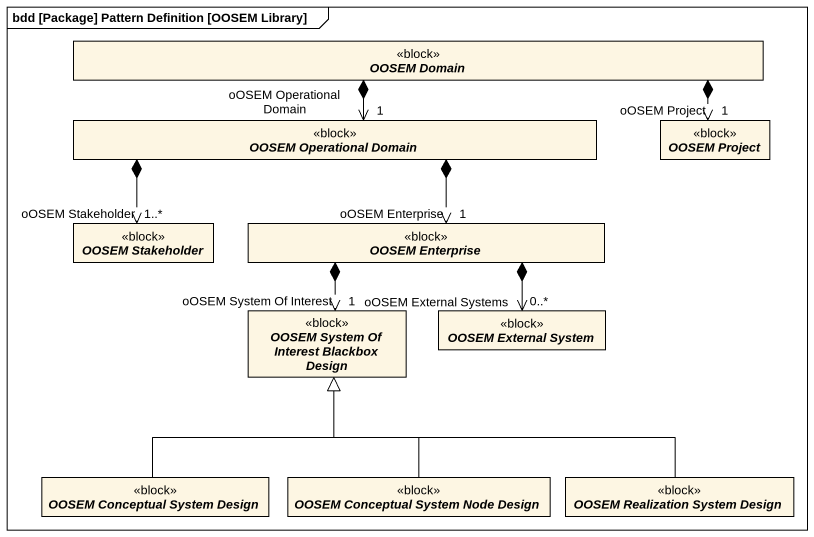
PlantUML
@startuml
mainframe bdd [Package] Pattern Definition [OOSEM Library]
hide circle
hide empty members
abstract class "OOSEM Domain" as OOSEM_Domain <<block>>
abstract class "OOSEM Operational Domain" as OOSEM_Operational_Domain <<block>>
abstract class "OOSEM Project" as OOSEM_Project <<block>>
abstract class "OOSEM Stakeholder" as OOSEM_Stakeholder <<block>>
abstract class "OOSEM Enterprise" as OOSEM_Enterprise <<block>>
abstract class "OOSEM System Of Interest Blackbox Design" as OOSEM_System_Of_Interest <<block>>
abstract class "OOSEM External System" as OOSEM_External_System <<block>>
abstract class "OOSEM Conceptual System Design" as OOSEM_Conceptual_System <<block>>
abstract class "OOSEM Conceptual System Node Design" as OOSEM_Conceptual_System_2 <<block>>
abstract class "OOSEM Realization System Design" as OOSEM_Realization_System <<block>>
OOSEM_Domain *--> "oOSEM Operational Domain\n1" OOSEM_Operational_Domain
OOSEM_Domain *-right-> "oOSEM Project\n1" OOSEM_Project
OOSEM_Operational_Domain *-left-> "oOSEM Stakeholder\n1..*" OOSEM_Stakeholder
OOSEM_Operational_Domain *--> "oOSEM Enterprise\n1" OOSEM_Enterprise
OOSEM_Enterprise *--> "oOSEM System Of Interest\n1" OOSEM_System_Of_Interest
OOSEM_Enterprise *--> "oOSEM External Systems\n0..*" OOSEM_External_System
OOSEM_Conceptual_System -up-|> OOSEM_System_Of_Interest
OOSEM_Conceptual_System_2 -up-|> OOSEM_System_Of_Interest
OOSEM_Realization_System -left-|> OOSEM_System_Of_Interest
@enduml
